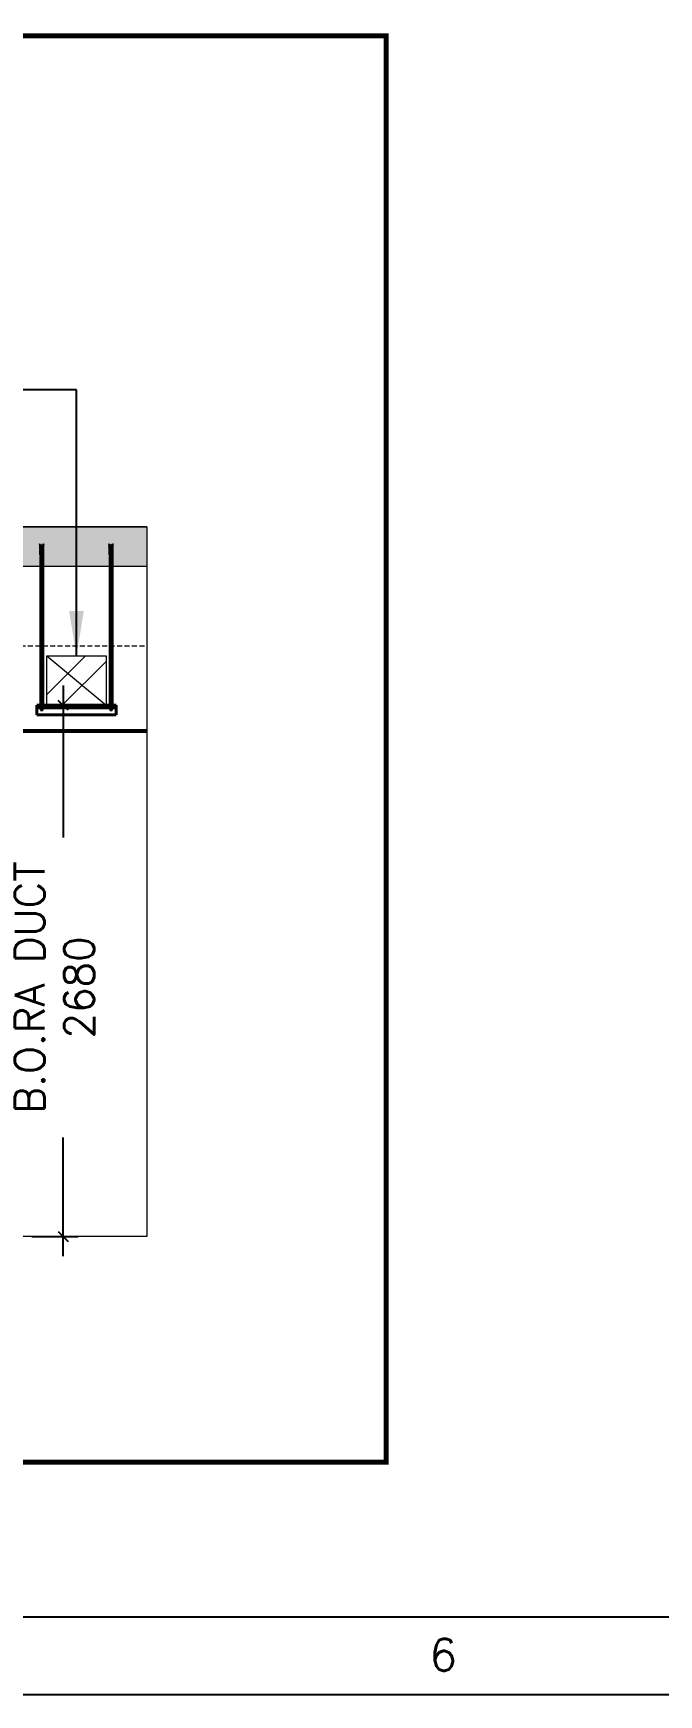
# Model space of a CAD drawing. Extents: x 2982526 to 3135339, y -1389320 to -1338265.
# Drawn here: x 3008958 to 3012115, y -1389320 to -1380936 of the extents above; entities that cross this region are included whole.
import ezdxf
from ezdxf.enums import TextEntityAlignment as Align

# ---------------------------------------------------------------- set-up
doc = ezdxf.new("R2010")
doc.units = 0
doc.header["$MEASUREMENT"] = 0
doc.linetypes.add('1', pattern=[0, 0, 0])
doc.linetypes.add('HIDDEN', pattern=[0.375, 0.25, -0.125])
doc.layers.get('0').update_dxf_attribs({"color": 6, "linetype": '1'})
for name, color, linetype in [('HTL-COPPER PIPE', 6, 'Continuous'), ('MEP_HVAC_DRAIN_PIPE', 7, 'Continuous'), ('MEP_HVAC_SUPPLY_AIR_DUCT', 3, 'Continuous'), ('TITLE', 7, 'Continuous')]:
    doc.layers.add(name, color=color, linetype=linetype)
doc.layers.add('M_HVAC_DUCT SUPPORT', color=16, linetype='Continuous', lineweight=20, transparency=0.4)
doc.layers.add('MEP_HVAC_RA_DUCT', color=1, linetype='Continuous', lineweight=9)
doc.styles.add('ARIAL', font='arial.ttf')
doc.styles.add('ROMANS', font='romans.shx')
doc.dimstyles.get("Standard").update_dxf_attribs({"dimscale": 1.5, "dimtxt": 150, "dimasz": 150, "dimexe": 100, "dimexo": 100, "dimgap": 0.25, "dimtad": 0, "dimdec": 0, "dimzin": 0, "dimdsep": 46, "dimtxsty": 'ARIAL', "dimcen": 0.09, "dimdle": 100, "dimclrd": 7, "dimclre": 7, "dimclrt": 7, "dimadec": 0, "dimazin": 0, "dimtfac": 1, "dimtdec": 0, "dimtofl": 0, "dimtmove": 0, "dimatfit": 3, "dimfxl": 1, "dimtolj": 1, "dimtzin": 0, "dimarcsym": 0})
doc.dimstyles.new('TEXT', dxfattribs={"dimscale": 0, "dimtxt": 500, "dimasz": 100, "dimexe": 75, "dimexo": 100, "dimgap": 50, "dimtad": 0, "dimdec": 0, "dimzin": 0, "dimdsep": 46, "dimtxsty": 'ARIAL', "dimblk": 'OBLIQUE', "dimcen": 0.09, "dimdle": 100, "dimclrd": 256, "dimclre": 256, "dimclrt": 6, "dimadec": 0, "dimazin": 0, "dimtfac": 1, "dimtdec": 0, "dimtofl": 0, "dimtmove": 2, "dimatfit": 3, "dimfxl": 1, "dimfrac": 2, "dimtolj": 1, "dimtzin": 0, "dimarcsym": 0})

# ---------------------------------------------------------------- blocks, each defined once
blk = doc.blocks.new('A$C1BA14061')
at = {"layer": 'TITLE'}
blk.add_line((202692, -139174), (1204, -139174), dxfattribs=at)
at = {"layer": 'TITLE', "color": 7}
blk.add_line((203982, -140464), (0, -140464), dxfattribs=at)
at = {"layer": 'TITLE', "color": 0, "style": 'ROMANS', "width": 1}
blk.add_text('6', height=535, dxfattribs=at).set_placement((93808, -139799), align=Align.MIDDLE)
blk = doc.blocks.new('_Oblique')
at = {"color": 0, "linetype": 'ByBlock', "lineweight": -2}
blk.add_line((-0.5, -0.5), (0.5, 0.5), dxfattribs=at)
blk = doc.blocks.new('*D51')
at = {"layer": 'Defpoints', "color": 0, "linetype": 'ByBlock', "transparency": 16777216}
for p in [(3009109.5, -1384327.5), (3009109.5, -1384327.5), (3008851.5, -1387007.5)]:
    blk.add_point(p, dxfattribs=at)
at = {"layer": 'HTL-COPPER PIPE', "color": 8, "linetype": 'ByBlock', "lineweight": -2, "transparency": 16777216}
for p, q in [((3009109.5, -1384227.5), (3009109.5, -1384994.1)), ((3009109.5, -1387107.5), (3009109.5, -1386508.6))]:
    blk.add_line(p, q, dxfattribs=at)
at = {"layer": 'HTL-COPPER PIPE', "color": 253, "linetype": 'ByBlock', "lineweight": -2, "transparency": 16777216}
for p, q in [((3009209.5, -1384327.5), (3009184.5, -1384327.5)), ((3008951.5, -1387007.5), (3009184.5, -1387007.5))]:
    blk.add_line(p, q, dxfattribs=at)
at = {"layer": 'HTL-COPPER PIPE', "color": 8, "linetype": 'ByBlock', "lineweight": -2, "transparency": 16777216, "xscale": 50, "yscale": 50, "zscale": 50}
for p, rotation in [((3009109.5, -1384327.5), 90), ((3009109.5, -1387007.5), 270)]:
    blk.add_blockref('_Oblique', p, dxfattribs=dict(at, rotation=rotation))
at = {"layer": 'HTL-COPPER PIPE', "color": 8, "linetype": 'ByBlock', "lineweight": 0, "transparency": 16777216, "insert": (3009065, -1385751.3), "char_height": 200, "attachment_point": 5, "rotation": 90, "style": 'ARIAL'}
blk.add_mtext('\\A1;{\\Fromans|c0;\\H0.75011x;\\C7;B.O.\\C1;RA\\C7; DUCT\\P2680}', dxfattribs=at)
blk = doc.blocks.new('*U63')
at = {"layer": 'M_HVAC_DUCT SUPPORT', "color": 8, "linetype": 'Continuous', "ltscale": 500}
for p, q in [((-73463.1, 602242.4), (-73464.7, 602251.7)), ((-73464.7, 602251.7), (-73461.2, 602248.1)), ((-73461.2, 602248.1), (-73457.5, 602250.9)), ((-73457.5, 602250.9), (-73455.7, 602247.4)), ((-73455.7, 602247.4), (-73453.4, 602217.7)), ((-73450.1, 602247.4), (-73452.4, 602217.7)), ((-73448.3, 602250.9), (-73450.1, 602247.4)), ((-73444.6, 602248.1), (-73448.3, 602250.9)), ((-73441.1, 602251.7), (-73444.6, 602248.1)), ((-73442.7, 602242.4), (-73441.1, 602251.7)), ((-73113.3, 602242.4), (-73115, 602251.7)), ((-73115, 602251.7), (-73111.5, 602248.1)), ((-73111.5, 602248.1), (-73107.8, 602250.9)), ((-73107.8, 602250.9), (-73106, 602247.4)), ((-73106, 602247.4), (-73103.7, 602217.7)), ((-73100.4, 602247.4), (-73102.7, 602217.7)), ((-73098.6, 602250.9), (-73100.4, 602247.4)), ((-73094.9, 602248.1), (-73098.6, 602250.9)), ((-73091.4, 602251.7), (-73094.9, 602248.1)), ((-73093, 602242.4), (-73091.4, 602251.7)), ((-73463.5, 602242.4), (-73442.3, 602242.4)), ((-73462.6, 602238.6), (-73463.5, 602242.4)), ((-73463.5, 602238.6), (-73442.3, 602238.6)), ((-73462.6, 602234.8), (-73463.5, 602238.6)), ((-73463.5, 602234.8), (-73442.3, 602234.8)), ((-73462.6, 602231), (-73463.5, 602234.8)), ((-73463.1, 602231), (-73442.7, 602231)), ((-73462.2, 602227.1), (-73463.1, 602231)), ((-73443.2, 602227.1), (-73462.6, 602227.1)), ((-73461.8, 602223.3), (-73462.6, 602227.1)), ((-73462.2, 602227.1), (-73443.6, 602227.1)), ((-73462.2, 602223.3), (-73443.6, 602223.3)), ((-73462.2, 602195.2), (-73462.2, 602223.3)), ((-73461.3, 602193.8), (-73461.3, 602187.8)), ((-73444.5, 602193.8), (-73461.3, 602193.8)), ((-73460.3, 602187), (-73461.3, 602187.8)), ((-73445.5, 602187), (-73460.3, 602187)), ((-73458.1, 602223.3), (-73459.6, 602243.5)), ((-73459.3, 602197.9), (-73459.3, 602195.2)), ((-73447.3, 602197.9), (-73459.3, 602197.9)), ((-73459.1, 602244.3, 51366.3), (-73446.7, 602244.3, 51366.3)), ((-73458.9, 602213.1), (-73446.9, 602214)), ((-73458.9, 602213.1), (-73458.1, 602214)), ((-73458.1, 602212.3), (-73458.9, 602213.1)), ((-73458.9, 602211.4), (-73446.9, 602212.3)), ((-73458.9, 602211.4), (-73458.1, 602212.3)), ((-73458.1, 602210.6), (-73458.9, 602211.4)), ((-73458.9, 602209.7), (-73446.9, 602210.6)), ((-73458.9, 602209.7), (-73458.1, 602210.6)), ((-73458.1, 602208.9), (-73458.9, 602209.7)), ((-73458.9, 602208.1), (-73446.9, 602208.9)), ((-73458.9, 602208.1), (-73458.1, 602208.9)), ((-73458.1, 602207.2), (-73458.9, 602208.1)), ((-73458.9, 602206.4), (-73446.9, 602207.2)), ((-73458.9, 602206.4), (-73458.1, 602207.2)), ((-73458.1, 602205.5), (-73458.9, 602206.4)), ((-73458.9, 602204.7), (-73446.9, 602205.5)), ((-73458.9, 602204.7), (-73458.1, 602205.5)), ((-73458.1, 602203.8), (-73458.9, 602204.7)), ((-73458.9, 602203), (-73446.9, 602203.8)), ((-73458.9, 602203), (-73458.1, 602203.8)), ((-73458.1, 602202.1), (-73458.9, 602203)), ((-73458.9, 602201.3), (-73446.9, 602202.1)), ((-73458.9, 602201.3), (-73458.1, 602202.1)), ((-73458.1, 602200.4), (-73458.9, 602201.3)), ((-73458.9, 602199.6), (-73446.9, 602200.4)), ((-73458.9, 602199.6), (-73458.1, 602200.4)), ((-73458.1, 602198.7), (-73458.9, 602199.6)), ((-73458.9, 602197.9), (-73446.9, 602198.7)), ((-73458.9, 602197.9), (-73458.1, 602198.7)), ((-73458.9, 602197.9), (-73458.9, 602197.9)), ((-73458.1, 602214), (-73458.1, 602223.3)), ((-73447.7, 602214.8), (-73458.1, 602214.8)), ((-73458.1, 602214), (-73447.7, 602214.8)), ((-73458.1, 602214), (-73447.7, 602214.8)), ((-73458.1, 602212.3), (-73447.7, 602213.1)), ((-73458.1, 602210.6), (-73447.7, 602211.4)), ((-73458.1, 602208.9), (-73447.7, 602209.7)), ((-73458.1, 602207.2), (-73447.7, 602208.1)), ((-73458.1, 602205.5), (-73447.7, 602206.4)), ((-73458.1, 602203.8), (-73447.7, 602204.7)), ((-73458.1, 602202.1), (-73447.7, 602203)), ((-73458.1, 602200.4), (-73447.7, 602201.3)), ((-73458.1, 602198.7), (-73447.7, 602199.6)), ((-73457.1, 602193.8), (-73457.1, 602187.8)), ((-73452.4, 602217.7), (-73453.4, 602217.7)), ((-73448.7, 602193.8), (-73448.7, 602187.8)), ((-73447.7, 602223.3), (-73446.2, 602243.5)), ((-73447.7, 602214.8), (-73447.7, 602223.3)), ((-73446.9, 602214), (-73447.7, 602214.8)), ((-73447.7, 602213.1), (-73446.9, 602214)), ((-73446.9, 602212.3), (-73447.7, 602213.1)), ((-73447.7, 602211.4), (-73446.9, 602212.3)), ((-73446.9, 602210.6), (-73447.7, 602211.4)), ((-73447.7, 602209.7), (-73446.9, 602210.6)), ((-73446.9, 602208.9), (-73447.7, 602209.7)), ((-73447.7, 602208.1), (-73446.9, 602208.9)), ((-73446.9, 602207.2), (-73447.7, 602208.1)), ((-73447.7, 602206.4), (-73446.9, 602207.2)), ((-73446.9, 602205.5), (-73447.7, 602206.4)), ((-73447.7, 602204.7), (-73446.9, 602205.5)), ((-73446.9, 602203.8), (-73447.7, 602204.7)), ((-73447.7, 602203), (-73446.9, 602203.8)), ((-73446.9, 602202.1), (-73447.7, 602203)), ((-73447.7, 602201.3), (-73446.9, 602202.1)), ((-73446.9, 602200.4), (-73447.7, 602201.3)), ((-73447.7, 602199.6), (-73446.9, 602200.4)), ((-73446.9, 602198.7), (-73447.7, 602199.6)), ((-73447.7, 602197.9), (-73446.9, 602198.7)), ((-73447.3, 602197.9), (-73447.3, 602195.2)), ((-73445.5, 602187), (-73444.5, 602187.8)), ((-73444.5, 602193.8), (-73444.5, 602187.8)), ((-73444, 602223.3), (-73443.2, 602227.1)), ((-73443.6, 602227.1), (-73442.7, 602231)), ((-73443.6, 602223.3), (-73443.6, 602195.2)), ((-73443.2, 602238.6), (-73442.3, 602242.4)), ((-73443.2, 602234.8), (-73442.3, 602238.6)), ((-73443.2, 602231), (-73442.3, 602234.8)), ((-73113.8, 602242.4), (-73092.6, 602242.4)), ((-73112.9, 602238.6), (-73113.8, 602242.4)), ((-73113.8, 602238.6), (-73092.6, 602238.6)), ((-73112.9, 602234.8), (-73113.8, 602238.6)), ((-73113.8, 602234.8), (-73092.6, 602234.8)), ((-73112.9, 602231), (-73113.8, 602234.8)), ((-73113.3, 602231), (-73093, 602231)), ((-73112.5, 602227.1), (-73113.3, 602231)), ((-73093.5, 602227.1), (-73112.9, 602227.1)), ((-73112.1, 602223.3), (-73112.9, 602227.1)), ((-73112.5, 602227.1), (-73093.9, 602227.1)), ((-73112.5, 602223.3), (-73093.9, 602223.3)), ((-73112.5, 602195.2), (-73112.5, 602223.3)), ((-73111.5, 602193.8), (-73111.5, 602187.8)), ((-73094.8, 602193.8), (-73111.5, 602193.8)), ((-73110.6, 602187), (-73111.5, 602187.8)), ((-73095.8, 602187), (-73110.6, 602187)), ((-73108.3, 602223.3), (-73109.9, 602243.5)), ((-73109.6, 602197.9), (-73109.6, 602195.2)), ((-73097.6, 602197.9), (-73109.6, 602197.9)), ((-73109.4, 602244.3, 51366.3), (-73097, 602244.3, 51366.3)), ((-73109.2, 602213.1), (-73097.2, 602214)), ((-73109.2, 602213.1), (-73108.3, 602214)), ((-73108.3, 602212.3), (-73109.2, 602213.1)), ((-73109.2, 602211.4), (-73097.2, 602212.3)), ((-73109.2, 602211.4), (-73108.3, 602212.3)), ((-73108.3, 602210.6), (-73109.2, 602211.4)), ((-73109.2, 602209.7), (-73097.2, 602210.6)), ((-73109.2, 602209.7), (-73108.3, 602210.6)), ((-73108.3, 602208.9), (-73109.2, 602209.7)), ((-73109.2, 602208.1), (-73097.2, 602208.9)), ((-73109.2, 602208.1), (-73108.3, 602208.9)), ((-73108.3, 602207.2), (-73109.2, 602208.1)), ((-73109.2, 602206.4), (-73097.2, 602207.2)), ((-73109.2, 602206.4), (-73108.3, 602207.2)), ((-73108.3, 602205.5), (-73109.2, 602206.4)), ((-73109.2, 602204.7), (-73097.2, 602205.5)), ((-73109.2, 602204.7), (-73108.3, 602205.5)), ((-73108.3, 602203.8), (-73109.2, 602204.7)), ((-73109.2, 602203), (-73097.2, 602203.8)), ((-73109.2, 602203), (-73108.3, 602203.8)), ((-73108.3, 602202.1), (-73109.2, 602203)), ((-73109.2, 602201.3), (-73097.2, 602202.1)), ((-73109.2, 602201.3), (-73108.3, 602202.1)), ((-73108.3, 602200.4), (-73109.2, 602201.3)), ((-73109.2, 602199.6), (-73097.2, 602200.4)), ((-73109.2, 602199.6), (-73108.3, 602200.4)), ((-73108.3, 602198.7), (-73109.2, 602199.6)), ((-73109.2, 602197.9), (-73097.2, 602198.7)), ((-73109.2, 602197.9), (-73108.3, 602198.7)), ((-73109.2, 602197.9), (-73109.2, 602197.9)), ((-73108.3, 602214), (-73108.3, 602223.3)), ((-73098, 602214.8), (-73108.3, 602214.8)), ((-73108.3, 602214), (-73098, 602214.8)), ((-73108.3, 602214), (-73098, 602214.8)), ((-73108.3, 602212.3), (-73098, 602213.1)), ((-73108.3, 602210.6), (-73098, 602211.4)), ((-73108.3, 602208.9), (-73098, 602209.7)), ((-73108.3, 602207.2), (-73098, 602208.1)), ((-73108.3, 602205.5), (-73098, 602206.4)), ((-73108.3, 602203.8), (-73098, 602204.7)), ((-73108.3, 602202.1), (-73098, 602203)), ((-73108.3, 602200.4), (-73098, 602201.3)), ((-73108.3, 602198.7), (-73098, 602199.6)), ((-73107.4, 602193.8), (-73107.4, 602187.8)), ((-73102.7, 602217.7), (-73103.7, 602217.7)), ((-73099, 602193.8), (-73099, 602187.8)), ((-73098, 602223.3), (-73096.5, 602243.5)), ((-73098, 602214.8), (-73098, 602223.3)), ((-73097.2, 602214), (-73098, 602214.8)), ((-73098, 602213.1), (-73097.2, 602214)), ((-73097.2, 602212.3), (-73098, 602213.1)), ((-73098, 602211.4), (-73097.2, 602212.3)), ((-73097.2, 602210.6), (-73098, 602211.4)), ((-73098, 602209.7), (-73097.2, 602210.6)), ((-73097.2, 602208.9), (-73098, 602209.7)), ((-73098, 602208.1), (-73097.2, 602208.9)), ((-73097.2, 602207.2), (-73098, 602208.1)), ((-73098, 602206.4), (-73097.2, 602207.2)), ((-73097.2, 602205.5), (-73098, 602206.4)), ((-73098, 602204.7), (-73097.2, 602205.5)), ((-73097.2, 602203.8), (-73098, 602204.7)), ((-73098, 602203), (-73097.2, 602203.8)), ((-73097.2, 602202.1), (-73098, 602203)), ((-73098, 602201.3), (-73097.2, 602202.1)), ((-73097.2, 602200.4), (-73098, 602201.3)), ((-73098, 602199.6), (-73097.2, 602200.4)), ((-73097.2, 602198.7), (-73098, 602199.6)), ((-73098, 602197.9), (-73097.2, 602198.7)), ((-73097.6, 602197.9), (-73097.6, 602195.2)), ((-73095.8, 602187), (-73094.8, 602187.8)), ((-73094.8, 602193.8), (-73094.8, 602187.8)), ((-73094.3, 602223.3), (-73093.5, 602227.1)), ((-73093.9, 602227.1), (-73093, 602231)), ((-73093.9, 602223.3), (-73093.9, 602195.2)), ((-73093.5, 602238.6), (-73092.6, 602242.4)), ((-73093.5, 602234.8), (-73092.6, 602238.6)), ((-73093.5, 602231), (-73092.6, 602234.8))]:
    blk.add_line(p, q, dxfattribs=at)
at = {"layer": 'M_HVAC_DUCT SUPPORT', "color": 8, "lineweight": 40}
for p, q in [((-73457.9, 602187), (-73457.9, 601424.5)), ((-73447.9, 601424.5), (-73447.9, 602187)), ((-73108.2, 602187), (-73108.2, 601424.5)), ((-73103.2, 602187), (-73103.2, 602187)), ((-73103.2, 602187), (-73103.2, 602187)), ((-73098.2, 601424.5), (-73098.2, 602187)), ((-73478, 601437), (-73478, 601437)), ((-73478, 601437), (-73478, 601424.5)), ((-73478, 601389.3), (-73478, 601437)), ((-73478, 601437), (-73078, 601437)), ((-73078, 601437), (-73478, 601437)), ((-73478, 601424.5), (-73478, 601424.5)), ((-73478, 601424.5), (-73478, 601389.3)), ((-73078, 601424.5), (-73478, 601424.5)), ((-73078, 601424.5), (-73478, 601424.5)), ((-73457.9, 601437), (-73462.8, 601437)), ((-73462.8, 601437), (-73457.9, 601437)), ((-73457.9, 601424.5), (-73462.8, 601424.5)), ((-73462.8, 601424.5), (-73457.9, 601424.5)), ((-73448.2, 601437), (-73457.9, 601437)), ((-73457.9, 601437), (-73448.2, 601437)), ((-73448.2, 601424.5), (-73457.9, 601424.5)), ((-73457.9, 601424.5), (-73448.2, 601424.5)), ((-73448.2, 601437), (-73443.3, 601437)), ((-73443.3, 601437), (-73448.2, 601437)), ((-73448.2, 601424.5), (-73443.3, 601424.5)), ((-73443.3, 601424.5), (-73448.2, 601424.5)), ((-73107.9, 601437), (-73112.8, 601437)), ((-73112.8, 601437), (-73107.9, 601437)), ((-73107.9, 601424.5), (-73112.8, 601424.5)), ((-73112.8, 601424.5), (-73107.9, 601424.5)), ((-73098.2, 601437), (-73107.9, 601437)), ((-73107.9, 601437), (-73098.2, 601437)), ((-73098.2, 601424.5), (-73107.9, 601424.5)), ((-73107.9, 601424.5), (-73098.2, 601424.5)), ((-73098.2, 601437), (-73093.3, 601437)), ((-73093.3, 601437), (-73098.2, 601437)), ((-73098.2, 601424.5), (-73093.3, 601424.5)), ((-73093.3, 601424.5), (-73098.2, 601424.5)), ((-73078, 601437), (-73078, 601389.3)), ((-73078, 601424.5), (-73078, 601437)), ((-73078, 601437), (-73078, 601437)), ((-73078, 601389.3), (-73078, 601424.5)), ((-73078, 601424.5), (-73078, 601424.5)), ((-73478, 601389.3), (-73478, 601389.3)), ((-73078, 601389.3), (-73478, 601389.3)), ((-73078, 601389.3), (-73478, 601389.3)), ((-73453, 601390.1), (-73453, 601390.1)), ((-73453, 601390.1), (-73453, 601390.1)), ((-73103, 601390.1), (-73103, 601390.1)), ((-73103, 601390.1), (-73103, 601390.1)), ((-73078, 601389.3), (-73078, 601389.3))]:
    blk.add_line(p, q, dxfattribs=at)
at = {"layer": 'M_HVAC_DUCT SUPPORT', "color": 8}
for p, q in [((-73461.4, 601423.1), (-73461.4, 601417.1)), ((-73444.7, 601423.1), (-73461.4, 601423.1)), ((-73460, 601416.3), (-73461.4, 601417.1)), ((-73446.1, 601416.3), (-73460, 601416.3)), ((-73459.2, 601416.2), (-73457.6, 601416.3)), ((-73459.1, 601416.3), (-73459.2, 601416.2)), ((-73459.2, 601416.2), (-73458.2, 601415.5)), ((-73459, 601414.6), (-73447, 601415.5)), ((-73459, 601414.6), (-73458.2, 601415.5)), ((-73458.2, 601413.8), (-73459, 601414.6)), ((-73459, 601413), (-73447, 601413.8)), ((-73459, 601413), (-73458.2, 601413.8)), ((-73458.2, 601412.1), (-73459, 601413)), ((-73459, 601411.3), (-73447, 601412.1)), ((-73459, 601411.3), (-73458.2, 601412.1)), ((-73458.3, 601410.5), (-73459, 601411.3)), ((-73458.3, 601410.5), (-73447.1, 601410.5)), ((-73447.9, 601416.3), (-73458.2, 601416.3)), ((-73458.2, 601415.5), (-73447.9, 601416.3)), ((-73458.2, 601415.5), (-73447.9, 601416.3)), ((-73458.2, 601413.8), (-73447.9, 601414.6)), ((-73458.2, 601412.1), (-73447.9, 601413)), ((-73457.2, 601423.1), (-73457.2, 601417.1)), ((-73457, 601410.5), (-73447.9, 601411.3)), ((-73448.9, 601423.1), (-73448.9, 601417.1)), ((-73447, 601415.5), (-73447.9, 601416.3)), ((-73447.9, 601414.6), (-73447, 601415.5)), ((-73447, 601413.8), (-73447.9, 601414.6)), ((-73447.9, 601413), (-73447, 601413.8)), ((-73447, 601412.1), (-73447.9, 601413)), ((-73447.9, 601411.3), (-73447, 601412.1)), ((-73447.1, 601410.5), (-73447.9, 601411.3)), ((-73446.1, 601416.3), (-73444.7, 601417.1)), ((-73444.7, 601423.1), (-73444.7, 601417.1)), ((-73111.4, 601423.1), (-73111.4, 601417.1)), ((-73094.7, 601423.1), (-73111.4, 601423.1)), ((-73110, 601416.3), (-73111.4, 601417.1)), ((-73096.1, 601416.3), (-73110, 601416.3)), ((-73109.2, 601416.2), (-73107.6, 601416.3)), ((-73109.1, 601416.3), (-73109.2, 601416.2)), ((-73109.2, 601416.2), (-73108.2, 601415.5)), ((-73109, 601414.6), (-73097, 601415.5)), ((-73109, 601414.6), (-73108.2, 601415.5)), ((-73108.2, 601413.8), (-73109, 601414.6)), ((-73109, 601413), (-73097, 601413.8)), ((-73109, 601413), (-73108.2, 601413.8)), ((-73108.2, 601412.1), (-73109, 601413)), ((-73109, 601411.3), (-73097, 601412.1)), ((-73109, 601411.3), (-73108.2, 601412.1)), ((-73108.3, 601410.5), (-73109, 601411.3)), ((-73108.3, 601410.5), (-73097.1, 601410.5)), ((-73097.9, 601416.3), (-73108.2, 601416.3)), ((-73108.2, 601415.5), (-73097.9, 601416.3)), ((-73108.2, 601415.5), (-73097.9, 601416.3)), ((-73108.2, 601413.8), (-73097.9, 601414.6)), ((-73108.2, 601412.1), (-73097.9, 601413)), ((-73107.2, 601423.1), (-73107.2, 601417.1)), ((-73107, 601410.5), (-73097.9, 601411.3)), ((-73098.9, 601423.1), (-73098.9, 601417.1)), ((-73097, 601415.5), (-73097.9, 601416.3)), ((-73097.9, 601414.6), (-73097, 601415.5)), ((-73097, 601413.8), (-73097.9, 601414.6)), ((-73097.9, 601413), (-73097, 601413.8)), ((-73097, 601412.1), (-73097.9, 601413)), ((-73097.9, 601411.3), (-73097, 601412.1)), ((-73097.1, 601410.5), (-73097.9, 601411.3)), ((-73096.1, 601416.3), (-73094.7, 601417.1)), ((-73094.7, 601423.1), (-73094.7, 601417.1))]:
    blk.add_line(p, q, dxfattribs=at)
at = {"layer": 'M_HVAC_DUCT SUPPORT', "color": 8, "linetype": 'Continuous', "ltscale": 500}
for points in [[(-73442.9, 602193.8), (-73462.9, 602193.8), (-73462.9, 602195.2), (-73442.9, 602195.2)], [(-73093.2, 602193.8), (-73113.2, 602193.8), (-73113.2, 602195.2), (-73093.2, 602195.2)]]:
    blk.add_lwpolyline(points, close=True, dxfattribs=at)
at = {"layer": 'M_HVAC_DUCT SUPPORT', "color": 8}
for points in [[(-73443, 601423.1), (-73463.1, 601423.1), (-73463.1, 601424.5), (-73443, 601424.5)], [(-73093, 601423.1), (-73113.1, 601423.1), (-73113.1, 601424.5), (-73093, 601424.5)]]:
    blk.add_lwpolyline(points, close=True, dxfattribs=at)
at = {"layer": 'M_HVAC_DUCT SUPPORT', "color": 8, "linetype": 'Continuous', "ltscale": 500}
for centre, radius, start, end in [((-73459.2, 602190.1), 3.11, 227.79217, 312.20783), ((-73458.8, 602243.5, 51366.3), 0.846, 110.79669, 184.45772), ((-73452.9, 602198.3), 11.3, 248.25393, 291.77388), ((-73446.6, 602190.1), 3.11, 227.79217, 312.20783), ((-73447, 602243.5, 51366.3), 0.846, 355.54228, 69.20331), ((-73109.5, 602190.1), 3.11, 227.79217, 312.20783), ((-73109.1, 602243.5, 51366.3), 0.846, 110.79669, 184.45772), ((-73103.2, 602198.3), 11.3, 248.25393, 291.77388), ((-73096.9, 602190.1), 3.11, 227.79217, 312.20783), ((-73097.3, 602243.5, 51366.3), 0.846, 355.54228, 69.20331)]:
    blk.add_arc(centre, radius, start, end, dxfattribs=at)
at = {"layer": 'M_HVAC_DUCT SUPPORT', "color": 8}
for centre, radius, start, end in [((-73459.3, 601419.4, -8.6), 3.02, 230.79423, 312.82776), ((-73453.1, 601427.6, -8.6), 11.3, 248.25393, 291.77388), ((-73446.8, 601419.4, -8.6), 3.02, 227.17224, 309.20577), ((-73109.3, 601419.4, -8.6), 3.02, 230.79423, 312.82776), ((-73103.1, 601427.6, -8.6), 11.3, 248.25393, 291.77388), ((-73096.8, 601419.4, -8.6), 3.02, 227.17224, 309.20577)]:
    blk.add_arc(centre, radius, start, end, dxfattribs=at)

msp = doc.modelspace()

# ---------------------------------------------------------------- hatches: boundary and pattern name
at = {"layer": 'MEP_HVAC_DRAIN_PIPE', "lineweight": 0}
h = msp.add_hatch(dxfattribs=at)
h.set_pattern_fill('AR-CONC', color=8, scale=50)
h.set_pattern_definition([(50, (1515449.92, -1143111.6), (358.63009, -31.37607), [37.5, -412.5]), (355, (1515449.9, -1143111.6), (-69.37567, 376.09607), [30, -330]), (100.451444, (1515479.8, -1143114.2), (289.25442, 344.719995), [31.8701, -350.57106]), (46.1842, (1515449.9, -1143011.6), (533.62067, -82.75964), [56.25, -618.75]), (96.635635, (1515494.4, -1143018.5), (467.33097, 487.0593), [47.80517, -525.85688]), (351.184164, (1515449.9, -1143011.6), (467.33097, 487.0593), [45, -495]), (21, (1515499.92, -1143036.6), (298.453526, -201.309445), [37.5, -412.5]), (326, (1515499.9, -1143036.6), (121.65767, 362.57502), [30, -330]), (71.451445, (1515524.8, -1143053.37), (420.11119, 161.26558), [31.870095, -350.57106]), (37.5, (1515449.92, -1143111.59), (6.079928, 166.446927), [0, -326, 0, -335, 0, -331.25]), (7.5, (1515449.92, -1143111.6), (131.534769, 197.205856), [0, -191, 0, -318.5, 0, -126.25]), (327.5, (1515338.42, -1143111.59), (266.911218, -11.277436), [0, -125, 0, -390, 0, -517.5]), (317.5, (1515288.42, -1143111.6), (291.593085, 50.05249), [0, -162.5, 0, -259, 0, -367.5])])
h.paths.add_polyline_path([(2997231.5, -1383427.5), (3009531.5, -1383427.5), (3009531.5, -1383627.5), (2997231.5, -1383627.5)])
at = {"layer": 'MEP_HVAC_RA_DUCT', "lineweight": 0}
h = msp.add_hatch(dxfattribs=at)
h.set_pattern_fill('ANSI32', color=8, scale=750)
h.set_pattern_definition([(45, (829640.3, -1113136.92), (-198.873782, 198.873782), []), (45, (829772.88, -1113136.92), (-198.873782, 198.873782), [])])
h.paths.add_polyline_path([(3009326.5, -1384327.5), (3009026.5, -1384327.5), (3009026.5, -1384077.5), (3009326.5, -1384077.5)])

# ---------------------------------------------------------------- linework, layer by layer
at = {"layer": 'HTL-COPPER PIPE', "color": 8, "linetype": 'ByBlock', "lineweight": 0}
msp.add_line((3009531.5, -1383427.5), (3009531.5, -1387007.5), dxfattribs=at)
for points in [[(3009531.5, -1383427.5), (2997231.5, -1383427.5)], [(3009531.5, -1383627.5), (2997231.5, -1383627.5)], [(3009531.5, -1387007.5), (2997231.5, -1387007.5)]]:
    msp.add_lwpolyline(points, dxfattribs=at)
msp.add_lwpolyline([(2997231.5, -1383427.5), (3009531.5, -1383427.5), (3009531.5, -1383627.5), (2997231.5, -1383627.5)], close=True, dxfattribs=at)
at = {"layer": 'HTL-COPPER PIPE', "color": 8, "linetype": 'HIDDEN', "lineweight": 0, "ltscale": 100}
msp.add_lwpolyline([(2997231.5, -1384027.5), (3009531.5, -1384027.5)], dxfattribs=at)
at = {"layer": 'MEP_HVAC_RA_DUCT', "color": 8, "lineweight": 0, "const_width": 25}
msp.add_lwpolyline([(2995009.2, -1380948.6), (3010739.7, -1380948.6), (3010739.7, -1388147), (2995009.2, -1388147)], close=True, dxfattribs=at)
at = {"layer": 'MEP_HVAC_RA_DUCT', "lineweight": 0}
msp.add_lwpolyline([(3009326.5, -1384327.5), (3009026.5, -1384327.5), (3009026.5, -1384077.5), (3009326.5, -1384077.5)], close=True, dxfattribs=at)
msp.add_lwpolyline([(3009026.5, -1384077.5), (3009326.5, -1384327.5)], dxfattribs=at)
at = {"layer": 'MEP_HVAC_SUPPLY_AIR_DUCT', "color": 61, "lineweight": 0, "true_color": 0xe5e878, "const_width": 20}
msp.add_lwpolyline([(2997231.5, -1384457.2), (3009531.5, -1384457.2)], dxfattribs=at)

# ---------------------------------------------------------------- block references
at = {"layer": 'M_HVAC_DUCT SUPPORT', "lineweight": 0}
msp.add_blockref('*U63', (3082454.4, -1985764.5), dxfattribs=at)
at = {"layer": 'TITLE', "lineweight": 0, "xscale": 0.3035552556082519, "yscale": 0.3035553943041123, "zscale": 0.3035553665695551}
msp.add_blockref('A$C1BA14061', (2982551.7, -1346682), dxfattribs=at)

# ---------------------------------------------------------------- dimensions: what is measured, and where the dimension line sits
at = {"layer": 'HTL-COPPER PIPE', "color": 7, "linetype": 'ByBlock', "lineweight": 0}
dim = msp.add_linear_dim(base=(3009109.5, -1384327.5), p1=(3008851.5, -1387007.5), p2=(3009109.5, -1384327.5), angle=90, text='{\\Fromans|c0;\\H0.75011x;\\C7;B.O.\\C1;RA\\C7; DUCT\\P<>}', dimstyle='TEXT', override={"dimscale": 1, "dimtxt": 200, "dimasz": 50, "dimclrd": 8, "dimclre": 253, "dimclrt": 8}, dxfattribs=at)
dim.commit()
dim.dimension.update_dxf_attribs({"geometry": '*D51', "text_midpoint": (3009065, -1385751.3), "dimtype": 160})

# ---------------------------------------------------------------- leaders
at = {"layer": 'MEP_HVAC_DRAIN_PIPE', "lineweight": 0}
msp.add_leader([(3009176.5, -1384077.2), (3009176.5, -1382736), (3007449.4, -1382736)], dimstyle='Standard', override={"dimgap": 0.25, "dimtad": 0}, dxfattribs=at)

doc.saveas('drawing.dxf')
